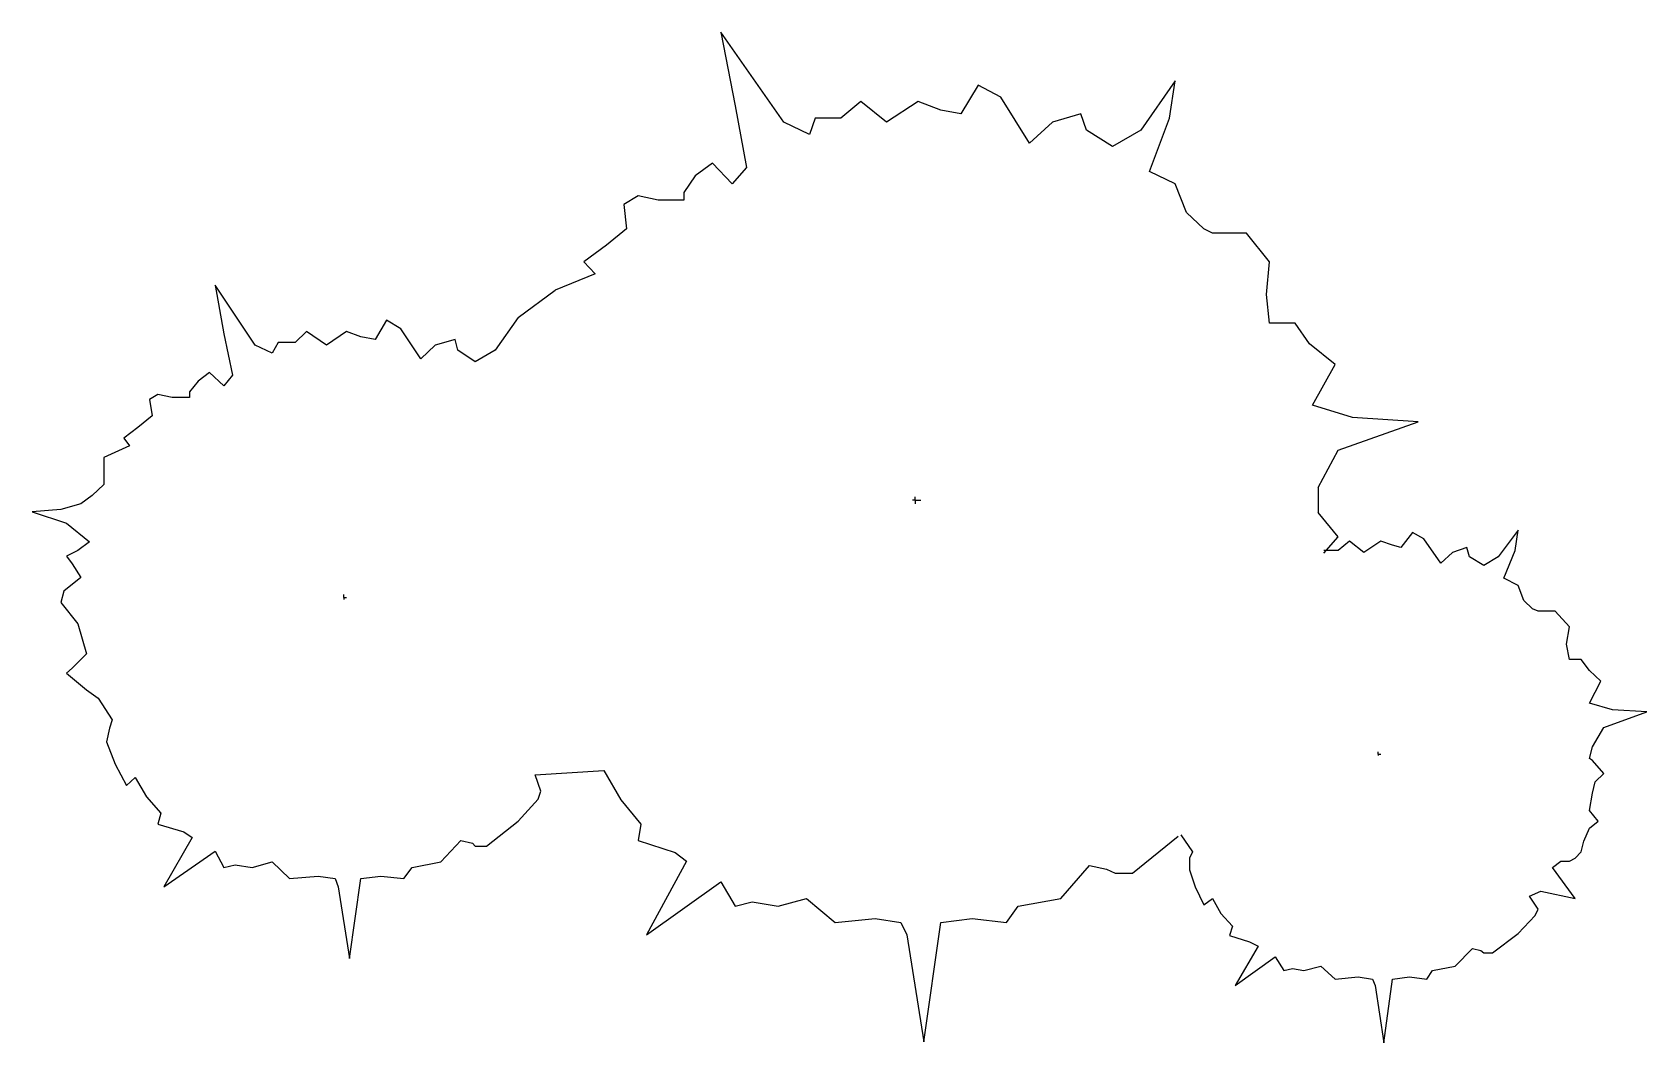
# Model space of a CAD drawing. Extents: x 314410 to 316175, y 63641 to 64746.
import ezdxf

# ---------------------------------------------------------------- set-up
doc = ezdxf.new("R2010")
doc.units = 0
doc.header["$MEASUREMENT"] = 0
doc.layers.get('0').update_dxf_attribs({"linetype": 'CONTINUOUS'})

msp = doc.modelspace()

# ---------------------------------------------------------------- linework, layer by layer
at = {"color": 7, "linetype": 'CONTINUOUS'}
for p, q in [((315162.8, 64745.7), (315178.5, 64665.2)), ((315231.6, 64647.3), (315162.8, 64745.7)), ((315659.7, 64692.6), (315622.2, 64638.7)), ((315653.5, 64651.9), (315659.7, 64692.6)), ((315444.1, 64687.9), (315425.3, 64656.6)), ((315469.1, 64674.6), (315444.1, 64687.9)), ((315178.5, 64665.2), (315191, 64598)), ((315316, 64669.9), (315294.1, 64651.9)), ((315344.1, 64647.3), (315316, 64669.9)), ((315378.5, 64669.9), (315344.1, 64647.3)), ((315403.5, 64660.5), (315378.5, 64669.9)), ((315425.3, 64656.6), (315403.5, 64660.5)), ((315500.3, 64624.6), (315469.1, 64674.6)), ((315259.7, 64634), (315231.6, 64647.3)), ((315266, 64651.9), (315259.7, 64634)), ((315294.1, 64651.9), (315266, 64651.9)), ((315525.3, 64647.3), (315500.3, 64624.6)), ((315556.6, 64656.6), (315525.3, 64647.3)), ((315562.8, 64638.7), (315556.6, 64656.6)), ((315631.6, 64593.4), (315653.5, 64651.9)), ((315591, 64620.7), (315562.8, 64638.7)), ((315622.2, 64638.7), (315591, 64620.7)), ((315134.7, 64588.7), (315122.2, 64570.7)), ((315153.5, 64602.7), (315134.7, 64588.7)), ((315175.3, 64580.1), (315153.5, 64602.7)), ((315191, 64598), (315175.3, 64580.1)), ((315659.7, 64580.1), (315631.6, 64593.4)), ((315122.2, 64570.7), (315122.2, 64562.1)), ((315672.2, 64548.8), (315659.7, 64580.1)), ((315072.2, 64566.8), (315056.6, 64557.4)), ((315056.6, 64557.4), (315059.7, 64530.9)), ((315094.1, 64562.1), (315072.2, 64566.8)), ((315122.2, 64562.1), (315094.1, 64562.1)), ((315691, 64530.9), (315672.2, 64548.8)), ((315059.7, 64530.9), (315037.8, 64512.9)), ((315700.3, 64526.2), (315691, 64530.9)), ((315737.8, 64526.2), (315700.3, 64526.2)), ((315762.8, 64494.9), (315737.8, 64526.2)), ((315037.8, 64512.9), (315012.8, 64494.9)), ((315025.3, 64481.6), (314981.6, 64463.7)), ((315012.8, 64494.9), (315025.3, 64481.6)), ((315759.7, 64459), (315762.8, 64494.9)), ((314609.7, 64469.1), (314619.1, 64416)), ((314653.5, 64403.5), (314609.7, 64469.1)), ((314941, 64434), (314981.6, 64463.7)), ((315762.8, 64427.7), (315759.7, 64459)), ((314797.2, 64430.9), (314784.7, 64409.8)), ((314812.8, 64421.5), (314797.2, 64430.9)), ((314941, 64434), (314916, 64398)), ((315791, 64427.7), (315762.8, 64427.7)), ((315806.6, 64405.1), (315791, 64427.7)), ((314619.1, 64416), (314628.5, 64370.7)), ((314709.7, 64418.4), (314697.2, 64406.6)), ((314731.6, 64403.5), (314709.7, 64418.4)), ((314753.5, 64418.4), (314731.6, 64403.5)), ((314769.1, 64412.9), (314753.5, 64418.4)), ((314784.7, 64409.8), (314769.1, 64412.9)), ((314834.7, 64388.7), (314812.8, 64421.5)), ((314672.2, 64394.9), (314653.5, 64403.5)), ((314678.5, 64406.6), (314672.2, 64394.9)), ((314697.2, 64406.6), (314678.5, 64406.6)), ((314850.3, 64403.5), (314834.7, 64388.7)), ((314872.2, 64409.8), (314850.3, 64403.5)), ((314875.3, 64398), (314872.2, 64409.8)), ((314894.1, 64385.5), (314875.3, 64398)), ((314916, 64398), (314894.1, 64385.5)), ((315834.7, 64382.4), (315806.6, 64405.1)), ((315809.7, 64337.9), (315834.7, 64382.4)), ((314591, 64364.4), (314581.6, 64352.7)), ((314603.5, 64373.8), (314591, 64364.4)), ((314619.1, 64359), (314603.5, 64373.8)), ((314628.5, 64370.7), (314619.1, 64359)), ((314547.2, 64349.6), (314537.8, 64344.1)), ((314537.8, 64344.1), (314541, 64326.2)), ((314562.8, 64346.5), (314547.2, 64349.6)), ((314581.6, 64346.5), (314562.8, 64346.5)), ((314581.6, 64352.7), (314581.6, 64346.5)), ((314541, 64326.2), (314525.3, 64313.7)), ((315853.5, 64324.6), (315809.7, 64337.9)), ((315925.3, 64319.9), (315853.5, 64324.6)), ((314525.3, 64313.7), (314509.7, 64301.9)), ((315837.8, 64288.7), (315925.3, 64319.9)), ((314516, 64293.4), (314487.8, 64280.9)), ((314509.7, 64301.9), (314516, 64293.4)), ((315816, 64248), (315837.8, 64288.7)), ((314487.8, 64280.9), (314487.8, 64251.2)), ((314487.8, 64251.2), (314475.3, 64239.4)), ((314475.3, 64239.4), (314462.8, 64230.1)), ((315375.3, 64234), (315372.2, 64234)), ((315375.3, 64234), (315375.3, 64237.9)), ((315375.3, 64234), (315381.6, 64234)), ((315375.3, 64234), (315375.3, 64230.1)), ((315816, 64248), (315816, 64220.7)), ((314441, 64223.8), (314409.7, 64221.5)), ((314409.7, 64221.5), (314447.2, 64209)), ((314462.8, 64230.1), (314441, 64223.8)), ((315837.8, 64194.1), (315816, 64220.7)), ((314447.2, 64209), (314472.2, 64188.7)), ((315919.1, 64198.8), (315906.6, 64182.4)), ((315931.6, 64191.8), (315919.1, 64198.8)), ((316034.7, 64201.2), (316012.8, 64172.3)), ((316031.6, 64179.3), (316034.7, 64201.2)), ((314472.2, 64188.7), (314459.7, 64179.3)), ((315822.2, 64176.2), (315837.8, 64194.1)), ((315850.3, 64189.4), (315837.8, 64179.3)), ((315866, 64176.9), (315850.3, 64189.4)), ((315884.7, 64189.4), (315866, 64176.9)), ((315897.2, 64184.8), (315884.7, 64189.4)), ((315906.6, 64182.4), (315897.2, 64184.8)), ((315950.3, 64165.2), (315931.6, 64191.8)), ((315978.5, 64182.4), (315962.8, 64176.9)), ((315981.6, 64172.3), (315978.5, 64182.4)), ((314459.7, 64179.3), (314447.2, 64173)), ((314447.2, 64173), (314453.5, 64164.4)), ((314453.5, 64164.4), (314462.8, 64149.6)), ((315837.8, 64179.3), (315822.2, 64179.3)), ((315962.8, 64176.9), (315950.3, 64165.2)), ((315997.2, 64162.9), (315981.6, 64172.3)), ((316012.8, 64172.3), (315997.2, 64162.9)), ((316019.1, 64148.8), (316031.6, 64179.3)), ((314462.8, 64149.6), (314444.1, 64134.8)), ((316034.7, 64141), (316019.1, 64148.8)), ((314444.1, 64134.8), (314441, 64122.3)), ((314750.3, 64127.7), (314750.3, 64130.9)), ((314750.3, 64127.7), (314750.3, 64127.7)), ((314750.3, 64127.7), (314753.5, 64127.7)), ((314750.3, 64127.7), (314750.3, 64125.4)), ((316041, 64124.6), (316034.7, 64141)), ((314441, 64122.3), (314459.7, 64098.8)), ((316050.3, 64115.2), (316041, 64124.6)), ((316056.6, 64112.9), (316050.3, 64115.2)), ((316075.3, 64112.9), (316056.6, 64112.9)), ((316091, 64095.7), (316075.3, 64112.9)), ((314459.7, 64098.8), (314469.1, 64066)), ((316087.8, 64076.9), (316091, 64095.7)), ((316091, 64059.8), (316087.8, 64076.9)), ((314469.1, 64066), (314453.5, 64050.4)), ((316103.5, 64059.8), (316091, 64059.8)), ((316112.8, 64048), (316103.5, 64059.8)), ((314453.5, 64050.4), (314447.2, 64044.9)), ((314447.2, 64044.9), (314469.1, 64026.9)), ((316125.3, 64036.3), (316112.8, 64048)), ((314469.1, 64026.9), (314481.6, 64017.6)), ((316112.8, 64012.1), (316125.3, 64036.3)), ((314481.6, 64017.6), (314497.2, 63994.1)), ((316137.8, 64005.1), (316112.8, 64012.1)), ((316175.3, 64002.7), (316137.8, 64005.1)), ((314497.2, 63994.1), (314494.1, 63984.8)), ((316128.5, 63985.5), (316175.3, 64002.7)), ((314494.1, 63984.8), (314491, 63969.9)), ((314491, 63969.9), (314500.3, 63945.7)), ((316116, 63964.4), (316128.5, 63985.5)), ((315881.6, 63956.6), (315881.6, 63959)), ((315881.6, 63956.6), (315881.6, 63956.6)), ((315881.6, 63956.6), (315884.7, 63956.6)), ((315881.6, 63956.6), (315881.6, 63955.1)), ((316112.8, 63951.9), (316116, 63964.4)), ((316116, 63949.6), (316112.8, 63951.9)), ((314500.3, 63945.7), (314512.8, 63922.3)), ((314959.7, 63934), (315034.7, 63938.7)), ((314966, 63916), (314959.7, 63934)), ((315034.7, 63938.7), (315053.5, 63906.6)), ((316128.5, 63935.5), (316116, 63949.6)), ((316119.1, 63926.2), (316128.5, 63935.5)), ((314512.8, 63922.3), (314522.2, 63930.9)), ((314522.2, 63930.9), (314534.7, 63909.8)), ((314962.8, 63907.4), (314966, 63916)), ((316116, 63913.7), (316119.1, 63926.2)), ((314534.7, 63909.8), (314550.3, 63891.8)), ((314941, 63883.2), (314962.8, 63907.4)), ((315053.5, 63906.6), (315075.3, 63880.1)), ((316112.8, 63894.9), (316116, 63913.7)), ((314550.3, 63891.8), (314547.2, 63880.1)), ((314906.6, 63855.9), (314941, 63883.2)), ((316122.2, 63883.2), (316112.8, 63894.9)), ((316112.8, 63875.4), (316122.2, 63883.2)), ((314547.2, 63880.1), (314575.3, 63871.5)), ((314584.7, 63865.2), (314553.5, 63811.3)), ((314575.3, 63871.5), (314584.7, 63865.2)), ((315075.3, 63880.1), (315072.2, 63862.1)), ((315612.8, 63826.2), (315662.8, 63866.8)), ((315666, 63868.4), (315678.5, 63849.6)), ((316106.6, 63861.3), (316112.8, 63875.4)), ((314553.5, 63811.3), (314609.7, 63850.4)), ((314609.7, 63850.4), (314619.1, 63832.4)), ((314856.6, 63838.7), (314878.5, 63862.1)), ((314878.5, 63862.1), (314891, 63859)), ((314891, 63859), (314894.1, 63855.9)), ((314894.1, 63855.9), (314906.6, 63855.9)), ((315072.2, 63862.1), (315112.8, 63848.8)), ((315112.8, 63848.8), (315125.3, 63839.4)), ((315678.5, 63849.6), (315675.3, 63842.6)), ((316097.2, 63842.6), (316103.5, 63849.6)), ((316103.5, 63849.6), (316106.6, 63861.3)), ((314619.1, 63832.4), (314631.6, 63835.5)), ((314631.6, 63835.5), (314650.3, 63832.4)), ((314650.3, 63832.4), (314672.2, 63838.7)), ((314672.2, 63838.7), (314691, 63820.7)), ((314816, 63820.7), (314825.3, 63832.4)), ((314825.3, 63832.4), (314856.6, 63838.7)), ((315125.3, 63839.4), (315081.6, 63759)), ((315534.7, 63798.8), (315566, 63834.8)), ((315566, 63834.8), (315584.7, 63830.9)), ((315584.7, 63830.9), (315594.1, 63826.2)), ((315675.3, 63842.6), (315675.3, 63830.1)), ((315675.3, 63830.1), (315681.6, 63811.3)), ((316072.2, 63832.4), (316081.6, 63839.4)), ((316097.2, 63798.8), (316072.2, 63832.4)), ((316081.6, 63839.4), (316091, 63839.4)), ((316091, 63839.4), (316097.2, 63842.6)), ((314691, 63820.7), (314722.2, 63823)), ((314722.2, 63823), (314741, 63820.7)), ((314741, 63820.7), (314744.1, 63811.3)), ((314744.1, 63811.3), (314756.6, 63733.2)), ((314756.6, 63733.2), (314769.1, 63820.7)), ((314769.1, 63820.7), (314791, 63823)), ((314791, 63823), (314816, 63820.7)), ((315081.6, 63759), (315162.8, 63816.8)), ((315162.8, 63816.8), (315178.5, 63790.2)), ((315594.1, 63826.2), (315612.8, 63826.2)), ((315681.6, 63811.3), (315691, 63791.8)), ((315178.5, 63790.2), (315197.2, 63794.9)), ((315197.2, 63794.9), (315225.3, 63790.2)), ((315225.3, 63790.2), (315256.6, 63798.8)), ((315256.6, 63798.8), (315287.8, 63772.3)), ((315487.8, 63790.2), (315534.7, 63798.8)), ((315691, 63791.8), (315700.3, 63798.8)), ((315700.3, 63798.8), (315709.7, 63782.4)), ((316047.2, 63801.2), (316059.7, 63806.6)), ((316056.6, 63787.1), (316047.2, 63801.2)), ((316059.7, 63806.6), (316097.2, 63798.8)), ((315287.8, 63772.3), (315331.6, 63776.9)), ((315331.6, 63776.9), (315359.7, 63772.3)), ((315403.5, 63772.3), (315437.8, 63776.9)), ((315437.8, 63776.9), (315475.3, 63772.3)), ((315475.3, 63772.3), (315487.8, 63790.2)), ((315709.7, 63782.4), (315722.2, 63768.4)), ((316034.7, 63760.5), (316053.5, 63780.1)), ((316053.5, 63780.1), (316056.6, 63787.1)), ((315359.7, 63772.3), (315366, 63759)), ((315366, 63759), (315384.7, 63641.8)), ((315384.7, 63641.8), (315403.5, 63772.3)), ((315722.2, 63768.4), (315719.1, 63758.2)), ((315719.1, 63758.2), (315741, 63751.2)), ((316006.6, 63739.4), (316034.7, 63760.5)), ((315750.3, 63746.5), (315725.3, 63703.5)), ((315741, 63751.2), (315750.3, 63746.5)), ((315966, 63724.6), (315984.7, 63744.1)), ((315984.7, 63744.1), (315994.1, 63741.8)), ((315994.1, 63741.8), (315997.2, 63739.4)), ((315997.2, 63739.4), (316006.6, 63739.4)), ((315725.3, 63703.5), (315769.1, 63734.8)), ((315769.1, 63734.8), (315778.5, 63719.9)), ((315778.5, 63719.9), (315787.8, 63722.3)), ((315787.8, 63722.3), (315800.3, 63719.9)), ((315800.3, 63719.9), (315819.1, 63724.6)), ((315819.1, 63724.6), (315834.7, 63710.5)), ((315941, 63719.9), (315966, 63724.6)), ((315834.7, 63710.5), (315859.7, 63712.9)), ((315859.7, 63712.9), (315875.3, 63710.5)), ((315875.3, 63710.5), (315878.5, 63703.5)), ((315887.8, 63641), (315897.2, 63710.5)), ((315897.2, 63710.5), (315916, 63712.9)), ((315916, 63712.9), (315934.7, 63710.5)), ((315934.7, 63710.5), (315941, 63719.9)), ((315878.5, 63703.5), (315887.8, 63641))]:
    msp.add_line(p, q, dxfattribs=at)

doc.saveas('drawing.dxf')
